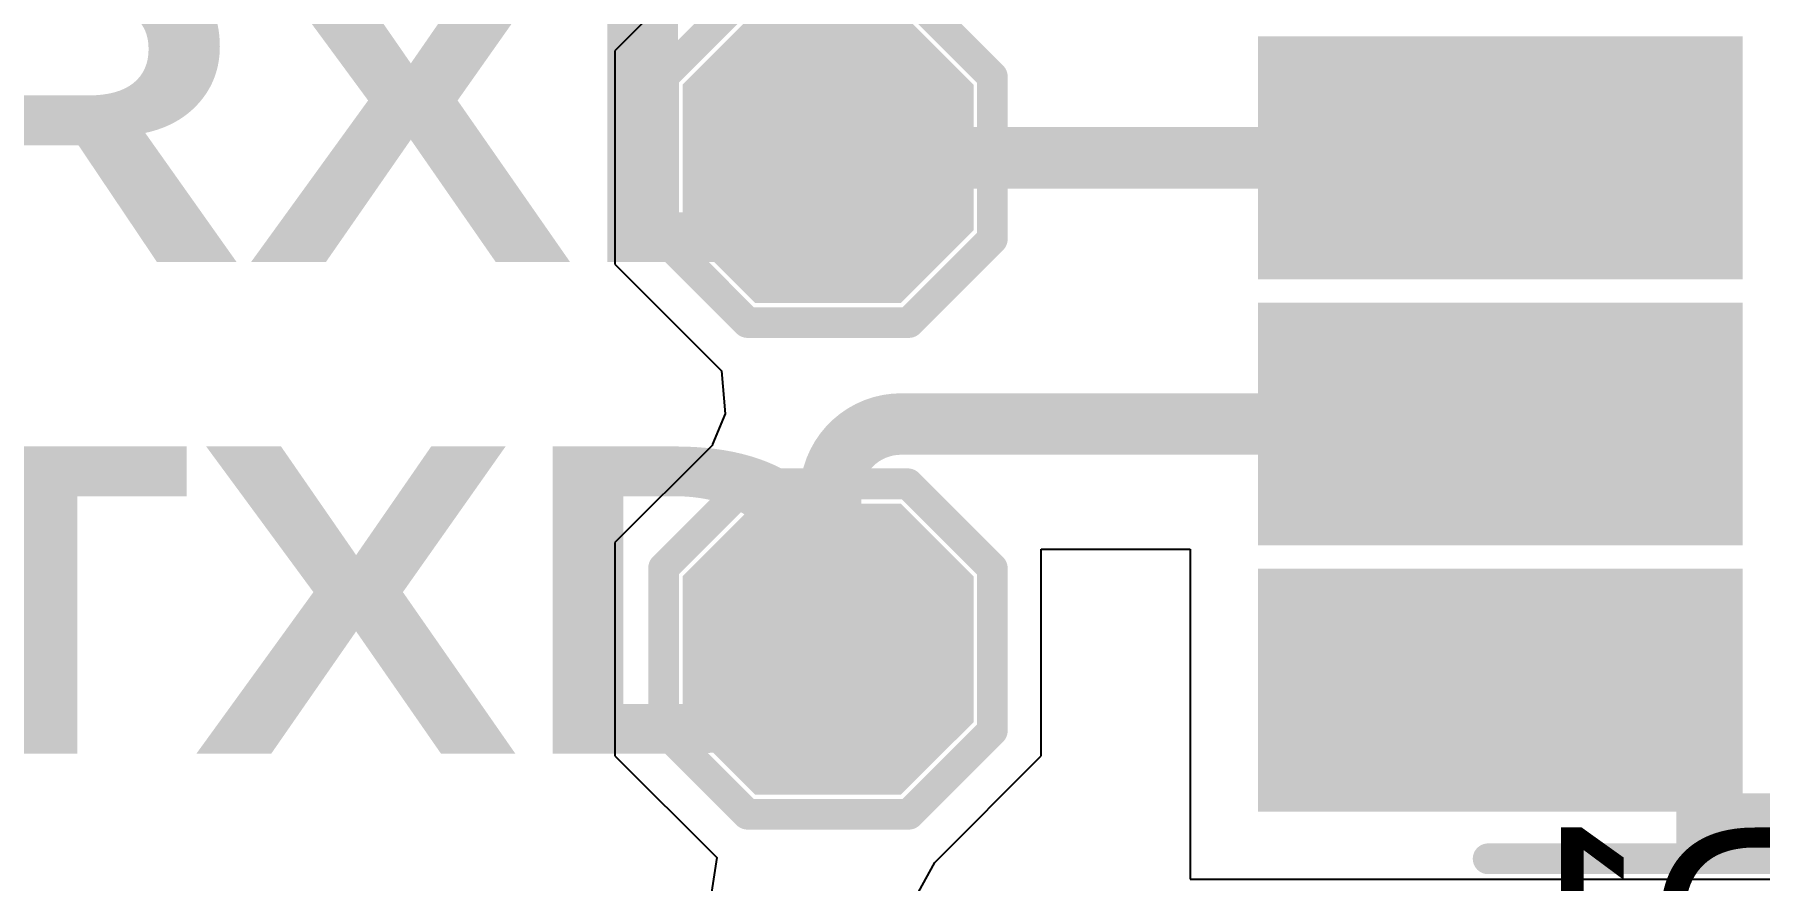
# Model space of a CAD drawing. Header units: inches. Extents: x -5 to 234, y -4 to 104.
# Drawn here: x 3.65 to 10.77, y 18.73 to 22.23 of the extents above; entities that cross this region are included whole.
import ezdxf

# ---------------------------------------------------------------- set-up
doc = ezdxf.new("R2010")
doc.units = ezdxf.units.IN
for name, color, linetype in [('Bottom Overlay', 54, 'Continuous'), ('Top Layer', 1, 'Continuous'), ('Top Overlay', 2, 'Continuous'), ('Top Paste', 8, 'Continuous'), ('Top Solder', 216, 'Continuous')]:
    doc.layers.add(name, color=color, linetype=linetype)
doc.styles.add('Arial', font='', dxfattribs={"height": 0.2})
doc.styles.add('Arial Black_Bold', font='', dxfattribs={"height": 0.2})
doc.styles.get('Arial').set_extended_font_data('Arial')
doc.styles.get('Arial Black_Bold').set_extended_font_data('Arial Black', bold=True)

# ---------------------------------------------------------------- blocks, each defined once
blk = doc.blocks.new('ATGM336H_6N_74_16')
at = {"layer": 'Top Layer'}
for points in [[(-3.95, -2.6), (-5.75, -2.6), (-5.75, -1.8), (-3.95, -1.8)], [(-3.95, -3.7), (-5.75, -3.7), (-5.75, -2.9), (-3.95, -2.9)], [(-3.95, -4.8), (-5.75, -4.8), (-5.75, -4), (-3.95, -4)]]:
    blk.add_hatch(color=1, dxfattribs=at).paths.add_polyline_path(points)
at = {"layer": 'Top Paste'}
for points in [[(-3.95, -2.6), (-5.75, -2.6), (-5.75, -1.8), (-3.95, -1.8)], [(-3.95, -3.7), (-5.75, -3.7), (-5.75, -2.9), (-3.95, -2.9)], [(-3.95, -4.8), (-5.75, -4.8), (-5.75, -4), (-3.95, -4)]]:
    blk.add_hatch(color=8, dxfattribs=at).paths.add_polyline_path(points)
at = {"layer": 'Top Solder'}
for points in [[(-3.8484, -2.7016), (-5.8516, -2.7016), (-5.8516, -1.6984), (-3.8484, -1.6984)], [(-3.8484, -3.8016), (-5.8516, -3.8016), (-5.8516, -2.7984), (-3.8484, -2.7984)], [(-3.8484, -4.9016), (-5.8516, -4.9016), (-5.8516, -3.8984), (-3.8484, -3.8984)]]:
    blk.add_hatch(color=216, dxfattribs=at).paths.add_polyline_path(points)
at = {"layer": 'Top Overlay'}
blk.add_lwpolyline([(-4.9, -5.0968, 0.127, 0.127, 0), (4.9, -5.0968, 0.127, 0.127, 0)], format="xyseb", dxfattribs=at)
blk.add_lwpolyline([(-4.9317, -5.0968, 0.0635, 0.0635, 1), (-4.8682, -5.0968, 0.0635, 0.0635, 1)], format="xyseb", close=True, dxfattribs=at)
blk = doc.blocks.new('T____________0_5___81')
at = {"layer": 'Top Layer'}
blk.add_hatch(color=1, dxfattribs=at).paths.add_polyline_path([(0.25, 0.5), (-0.25, 0.5), (-0.5, 0.25), (-0.5, -0.25), (-0.25, -0.5), (0.25, -0.5), (0.5, -0.25), (0.5, 0.25)])
at = {"layer": 'Top Paste'}
blk.add_hatch(color=8, dxfattribs=at).paths.add_polyline_path([(0.25, 0.5), (-0.25, 0.5), (-0.5, 0.25), (-0.5, -0.25), (-0.25, -0.5), (0.25, -0.5), (0.5, -0.25), (0.5, 0.25)])
at = {"layer": 'Top Solder'}
blk.add_hatch(color=216, dxfattribs=at).paths.add_polyline_path([(0.3008, 0.6016), (-0.3008, 0.6016), (-0.6016, 0.3008), (-0.6016, -0.3008), (-0.3008, -0.6016), (0.3008, -0.6016), (0.6016, -0.3008), (0.6016, 0.3008)])
at = {"layer": 'Top Overlay'}
for points in [[(-0.3355, 0.6795, 0.127, 0.127, 0), (-0.6819, 0.3332, 0.127, 0.127, 0)], [(-0.3355, 0.6795, 0.127, 0.127, 0), (0.3365, 0.6795, 0.127, 0.127, 0)], [(0.3365, 0.6795, 0.127, 0.127, 0), (0.6836, 0.3324, 0.127, 0.127, 0)], [(-0.6819, 0.3332, 0.127, 0.127, 0), (-0.6819, -0.3341, 0.127, 0.127, 0)], [(0.6836, 0.3324, 0.127, 0.127, 0), (0.6836, -0.3298, 0.127, 0.127, 0)], [(-0.6819, -0.3341, 0.127, 0.127, 0), (-0.3374, -0.6786, 0.127, 0.127, 0)], [(0.6836, -0.3298, 0.127, 0.127, 0), (0.3349, -0.6786, 0.127, 0.127, 0)], [(-0.3374, -0.6786, 0.127, 0.127, 0), (0.3349, -0.6786, 0.127, 0.127, 0)]]:
    blk.add_lwpolyline(points, format="xyseb", dxfattribs=at)
for points in [[(-0.3673, 0.6795, 0.0635, 0.0635, 1), (-0.3038, 0.6795, 0.0635, 0.0635, 1)], [(-0.3673, 0.6795, 0.0635, 0.0635, 1), (-0.3038, 0.6795, 0.0635, 0.0635, 1)], [(0.3047, 0.6795, 0.0635, 0.0635, 1), (0.3682, 0.6795, 0.0635, 0.0635, 1)], [(0.3047, 0.6795, 0.0635, 0.0635, 1), (0.3682, 0.6795, 0.0635, 0.0635, 1)], [(-0.7136, 0.3332, 0.0635, 0.0635, 1), (-0.6501, 0.3332, 0.0635, 0.0635, 1)], [(-0.7136, 0.3332, 0.0635, 0.0635, 1), (-0.6501, 0.3332, 0.0635, 0.0635, 1)], [(0.6519, 0.3324, 0.0635, 0.0635, 1), (0.7154, 0.3324, 0.0635, 0.0635, 1)], [(0.6519, 0.3324, 0.0635, 0.0635, 1), (0.7154, 0.3324, 0.0635, 0.0635, 1)], [(-0.7136, -0.3341, 0.0635, 0.0635, 1), (-0.6501, -0.3341, 0.0635, 0.0635, 1)], [(-0.7136, -0.3341, 0.0635, 0.0635, 1), (-0.6501, -0.3341, 0.0635, 0.0635, 1)], [(0.6519, -0.3298, 0.0635, 0.0635, 1), (0.7154, -0.3298, 0.0635, 0.0635, 1)], [(0.6519, -0.3298, 0.0635, 0.0635, 1), (0.7154, -0.3298, 0.0635, 0.0635, 1)], [(-0.3691, -0.6786, 0.0635, 0.0635, 1), (-0.3056, -0.6786, 0.0635, 0.0635, 1)], [(-0.3691, -0.6786, 0.0635, 0.0635, 1), (-0.3056, -0.6786, 0.0635, 0.0635, 1)], [(0.3031, -0.6786, 0.0635, 0.0635, 1), (0.3666, -0.6786, 0.0635, 0.0635, 1)], [(0.3031, -0.6786, 0.0635, 0.0635, 1), (0.3666, -0.6786, 0.0635, 0.0635, 1)]]:
    blk.add_lwpolyline(points, format="xyseb", close=True, dxfattribs=at)
blk = doc.blocks.new('T____________0_5___82')
at = {"layer": 'Top Layer'}
blk.add_hatch(color=1, dxfattribs=at).paths.add_polyline_path([(0.25, 0.5), (-0.25, 0.5), (-0.5, 0.25), (-0.5, -0.25), (-0.25, -0.5), (0.25, -0.5), (0.5, -0.25), (0.5, 0.25)])
at = {"layer": 'Top Paste'}
blk.add_hatch(color=8, dxfattribs=at).paths.add_polyline_path([(0.25, 0.5), (-0.25, 0.5), (-0.5, 0.25), (-0.5, -0.25), (-0.25, -0.5), (0.25, -0.5), (0.5, -0.25), (0.5, 0.25)])
at = {"layer": 'Top Solder'}
blk.add_hatch(color=216, dxfattribs=at).paths.add_polyline_path([(0.3008, 0.6016), (-0.3008, 0.6016), (-0.6016, 0.3008), (-0.6016, -0.3008), (-0.3008, -0.6016), (0.3008, -0.6016), (0.6016, -0.3008), (0.6016, 0.3008)])
at = {"layer": 'Top Overlay'}
for points in [[(-0.3355, 0.6795, 0.127, 0.127, 0), (-0.6819, 0.3332, 0.127, 0.127, 0)], [(0.3365, 0.6795, 0.127, 0.127, 0), (-0.3355, 0.6795, 0.127, 0.127, 0)], [(0.3365, 0.6795, 0.127, 0.127, 0), (0.6836, 0.3324, 0.127, 0.127, 0)], [(-0.6819, 0.3332, 0.127, 0.127, 0), (-0.6819, -0.3341, 0.127, 0.127, 0)], [(0.6836, 0.3324, 0.127, 0.127, 0), (0.6836, -0.3298, 0.127, 0.127, 0)], [(-0.6819, -0.3341, 0.127, 0.127, 0), (-0.3374, -0.6786, 0.127, 0.127, 0)], [(0.6836, -0.3298, 0.127, 0.127, 0), (0.3349, -0.6786, 0.127, 0.127, 0)], [(0.3349, -0.6786, 0.127, 0.127, 0), (-0.3374, -0.6786, 0.127, 0.127, 0)]]:
    blk.add_lwpolyline(points, format="xyseb", dxfattribs=at)
for points in [[(-0.3673, 0.6795, 0.0635, 0.0635, 1), (-0.3038, 0.6795, 0.0635, 0.0635, 1)], [(-0.3673, 0.6795, 0.0635, 0.0635, 1), (-0.3038, 0.6795, 0.0635, 0.0635, 1)], [(0.3047, 0.6795, 0.0635, 0.0635, 1), (0.3682, 0.6795, 0.0635, 0.0635, 1)], [(0.3047, 0.6795, 0.0635, 0.0635, 1), (0.3682, 0.6795, 0.0635, 0.0635, 1)], [(-0.7136, 0.3332, 0.0635, 0.0635, 1), (-0.6501, 0.3332, 0.0635, 0.0635, 1)], [(-0.7136, 0.3332, 0.0635, 0.0635, 1), (-0.6501, 0.3332, 0.0635, 0.0635, 1)], [(0.6519, 0.3324, 0.0635, 0.0635, 1), (0.7154, 0.3324, 0.0635, 0.0635, 1)], [(0.6519, 0.3324, 0.0635, 0.0635, 1), (0.7154, 0.3324, 0.0635, 0.0635, 1)], [(-0.7136, -0.3341, 0.0635, 0.0635, 1), (-0.6501, -0.3341, 0.0635, 0.0635, 1)], [(-0.7136, -0.3341, 0.0635, 0.0635, 1), (-0.6501, -0.3341, 0.0635, 0.0635, 1)], [(0.6519, -0.3298, 0.0635, 0.0635, 1), (0.7154, -0.3298, 0.0635, 0.0635, 1)], [(0.6519, -0.3298, 0.0635, 0.0635, 1), (0.7154, -0.3298, 0.0635, 0.0635, 1)], [(-0.3691, -0.6786, 0.0635, 0.0635, 1), (-0.3056, -0.6786, 0.0635, 0.0635, 1)], [(-0.3691, -0.6786, 0.0635, 0.0635, 1), (-0.3056, -0.6786, 0.0635, 0.0635, 1)], [(0.3031, -0.6786, 0.0635, 0.0635, 1), (0.3666, -0.6786, 0.0635, 0.0635, 1)], [(0.3031, -0.6786, 0.0635, 0.0635, 1), (0.3666, -0.6786, 0.0635, 0.0635, 1)]]:
    blk.add_lwpolyline(points, format="xyseb", close=True, dxfattribs=at)

msp = doc.modelspace()

# ---------------------------------------------------------------- linework, layer by layer
at = {"layer": 'Top Layer'}
for p, q in [((6.4846, 22.6033), (6.0441, 22.1628)), ((6.0441, 22.1628), (6.0441, 21.2818)), ((6.0441, 21.2818), (6.4846, 20.8413)), ((6.4846, 20.8413), (6.4995, 20.6635)), ((6.4995, 20.6635), (6.4475, 20.5379)), ((6.4469, 20.5336), (6.0441, 20.1308)), ((6.4475, 20.5379), (6.4469, 20.5336)), ((6.0441, 20.1308), (6.0441, 19.2498)), ((7.8061, 19.2498), (7.8061, 20.1031)), ((7.8061, 20.1031), (8.4218, 20.1031)), ((8.4218, 20.1031), (8.4218, 18.74)), ((6.0441, 19.2498), (6.465, 18.8289)), ((7.3656, 18.8093), (7.8061, 19.2498)), ((6.465, 18.8289), (6.4373, 18.6511)), ((7.2679, 18.6315), (7.3656, 18.8093)), ((8.4218, 18.74), (10.9838, 18.74))]:
    msp.add_line(p, q, dxfattribs=at)
for points in [[(6.9251, 21.721, 0.254, 0.254, 0), (6.9251, 21.7223, 0.254, 0.254, 0)], [(6.9251, 21.721, 0.254, 0.254, 0), (9.7028, 21.721, 0.254, 0.254, 0)], [(6.9349, 20.329, 0.254, 0.254, -0.414214), (7.2269, 20.621, 0.254, 0.254, 0)], [(7.2269, 20.621, 0.254, 0.254, 0), (9.7028, 20.621, 0.254, 0.254, 0)], [(6.9349, 19.7001, 0.254, 0.254, 0), (6.9349, 20.329, 0.254, 0.254, 0)]]:
    msp.add_lwpolyline(points, format="xyseb", dxfattribs=at)
for points in [[(6.8616, 21.7223, 0.127, 0.127, 1), (6.9886, 21.7223, 0.127, 0.127, 1)], [(6.8616, 21.721, 0.127, 0.127, 1), (6.9886, 21.721, 0.127, 0.127, 1)], [(6.8616, 21.721, 0.127, 0.127, 1), (6.9886, 21.721, 0.127, 0.127, 1)], [(9.6393, 21.721, 0.127, 0.127, 1), (9.7663, 21.721, 0.127, 0.127, 1)], [(7.1634, 20.621, 0.127, 0.127, 1), (7.2904, 20.621, 0.127, 0.127, 1)], [(7.1634, 20.621, 0.127, 0.127, 1), (7.2904, 20.621, 0.127, 0.127, 1)], [(9.6393, 20.621, 0.127, 0.127, 1), (9.7663, 20.621, 0.127, 0.127, 1)], [(6.8714, 20.329, 0.127, 0.127, 1), (6.9984, 20.329, 0.127, 0.127, 1)], [(6.8714, 20.329, 0.127, 0.127, 1), (6.9984, 20.329, 0.127, 0.127, 1)], [(6.8714, 19.7001, 0.127, 0.127, 1), (6.9984, 19.7001, 0.127, 0.127, 1)]]:
    msp.add_lwpolyline(points, format="xyseb", close=True, dxfattribs=at)

# ---------------------------------------------------------------- block references
msp.add_blockref('ATGM336H_6N_74_16', (14.5528, 23.921))
at = {"rotation": 90}
for name, p in [('T____________0_5___81', (6.9251, 21.7223)), ('T____________0_5___82', (6.9251, 19.6903))]:
    msp.add_blockref(name, p, dxfattribs=at)

# ---------------------------------------------------------------- texts
at = {"layer": 'Bottom Overlay', "style": 'Arial', "text_generation_flag": 2}
msp.add_text('D1', height=0.762, dxfattribs=at).set_placement((11.0836, 18.1915))
at = {"layer": 'Top Overlay', "style": 'Arial Black_Bold'}
for s, p in [('RXD', (3.0561, 21.2903)), ('TXD', (3.0561, 19.2583))]:
    msp.add_text(s, height=1.27, dxfattribs=at).set_placement(p)
msp.add_text('FUSE', height=1.27, rotation=90, dxfattribs=at).set_placement((11.7007, 14.605))

doc.saveas('drawing.dxf')
